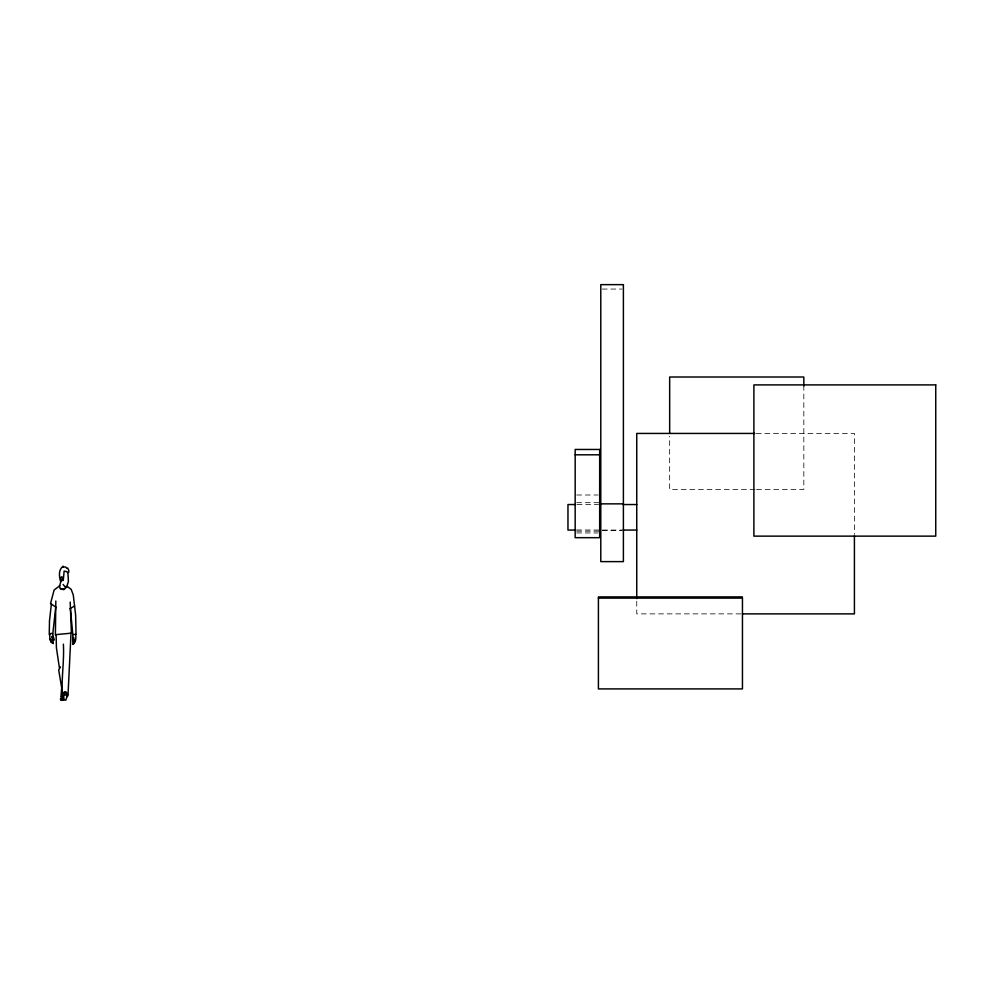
<?xml version="1.0" encoding="UTF-8"?>
<svg xmlns="http://www.w3.org/2000/svg" width="985" height="985" viewBox="0 0 985 985"><rect width="100%" height="100%" fill="white"/><g stroke="black" fill="none" stroke-linecap="round" stroke-linejoin="round"><path stroke-width="0.74" stroke-dasharray="4.92 3.69" d="M602.291 289.061L621.892 289.061M756.308 433.437L854.414 433.437L854.414 534.35M755.027 489.397L669.665 489.397L669.665 436.232M756.554 489.397L803.822 489.397L803.822 386.12M576.693 494.999L598.129 494.999M576.693 502.682L599.668 502.682M577.136 504.542L598.535 504.542M576.693 529.979L621.892 530.09M602.291 530.558L621.892 530.558M576.693 531.174L599.668 531.174M576.693 532.947L598.129 532.947M740.979 613.877L636.753 613.877L636.753 600.111"/><path stroke-width="1.48" d="M70.194 602.069L71.412 633.158L56.12 634.611L56.428 647.896L59.432 668.089M71.019 633.109L68.014 694.979L65.884 691.79L64.32 691.815L62.905 694.191L64.025 698.722L62.843 699.867L65.761 700.2L67.608 694.794M63.372 644.165C64.481 662.646 60.565 681.743 62.843 699.867M61.279 580.263L59.445 586.297L60.393 588.698L63.68 589.719L66.98 586.469M51.368 604.187L49.484 620.919L49.25 634.759L51.257 633.306L52.784 633.761L55.739 607.252M63.36 700.2L60.922 700.36L60.504 699.104L62.24 696.346M75.082 639.573L73.112 644.436L73.887 640.422L73.579 637.43L72.693 642.06L72.841 634.66L76.042 634.328L75.648 615.206L73.284 595.026L71.191 589.387L67.559 586.641L64.838 586.531L63.114 584.462M63.052 696.777L65.01 694.462L67.522 696.567M66.869 586.432L68.408 581.421L67.94 573.184L66.697 571.596L64.136 571.128L63.262 580.448L62.695 580.017C62.56 572.494 58.718 580.202 62.252 580.621M50.691 639.068L53.239 643.587L51.38 642.442L49.841 638.822L49.755 634.057M67.694 572.482L68.716 572.273L68.876 570.808L67.669 567.939L66.771 568.333L65.601 566.904L62.966 567.188L63.126 566.215C58.238 569.736 59.137 576.57 60.578 581.532M63.446 697.762L62.745 698.648L63.102 694.499L64.554 692.689L66.684 693.415L67.669 696.075M60.442 666.894L58.706 670.083L61.673 687.862L60.959 696.826L61.55 696.506M66.758 586.925L64.419 588.784L60.393 588.698M74.577 605.984L70.206 608.558M56.12 634.611L55.394 634.993L55.825 601.022M60.504 699.104L62.72 698.944M59.826 585.693L54.101 590.027L50.543 603.522L55.985 607.24M72.841 634.66L70.354 608.521M73.21 644.264C76.005 642.072 76.177 637.677 75.648 634.352M754.781 433.437L636.753 433.437L636.753 598.585M575.166 454.811L599.668 454.811M600.788 503.852L623.394 503.852M575.609 504.542L567.963 504.542L567.963 530.065L575.609 530.065M622.988 504.542L636.753 504.542M622.988 530.065L636.753 530.065M742.456 596.898L598.412 596.898L598.412 688.909L742.456 688.909L742.456 598.117L598.412 598.117M742.518 613.877L854.414 613.877L854.414 535.889M53.375 643.316L52.07 636.335L52.87 639.634L54.212 640.09L52.599 633.7M51.294 642.22L50.1 639.425M803.822 386.12L803.822 377.009L669.665 377.009L669.665 433.203M623.394 284.64L600.788 284.64L600.788 561.622L623.394 561.622L623.394 284.64M935.75 384.901L753.894 384.901L753.894 536.135L935.75 536.135L935.75 384.901M599.668 449.468L575.166 449.468L575.166 537.675L599.668 537.675L599.668 449.468"/></g></svg>
